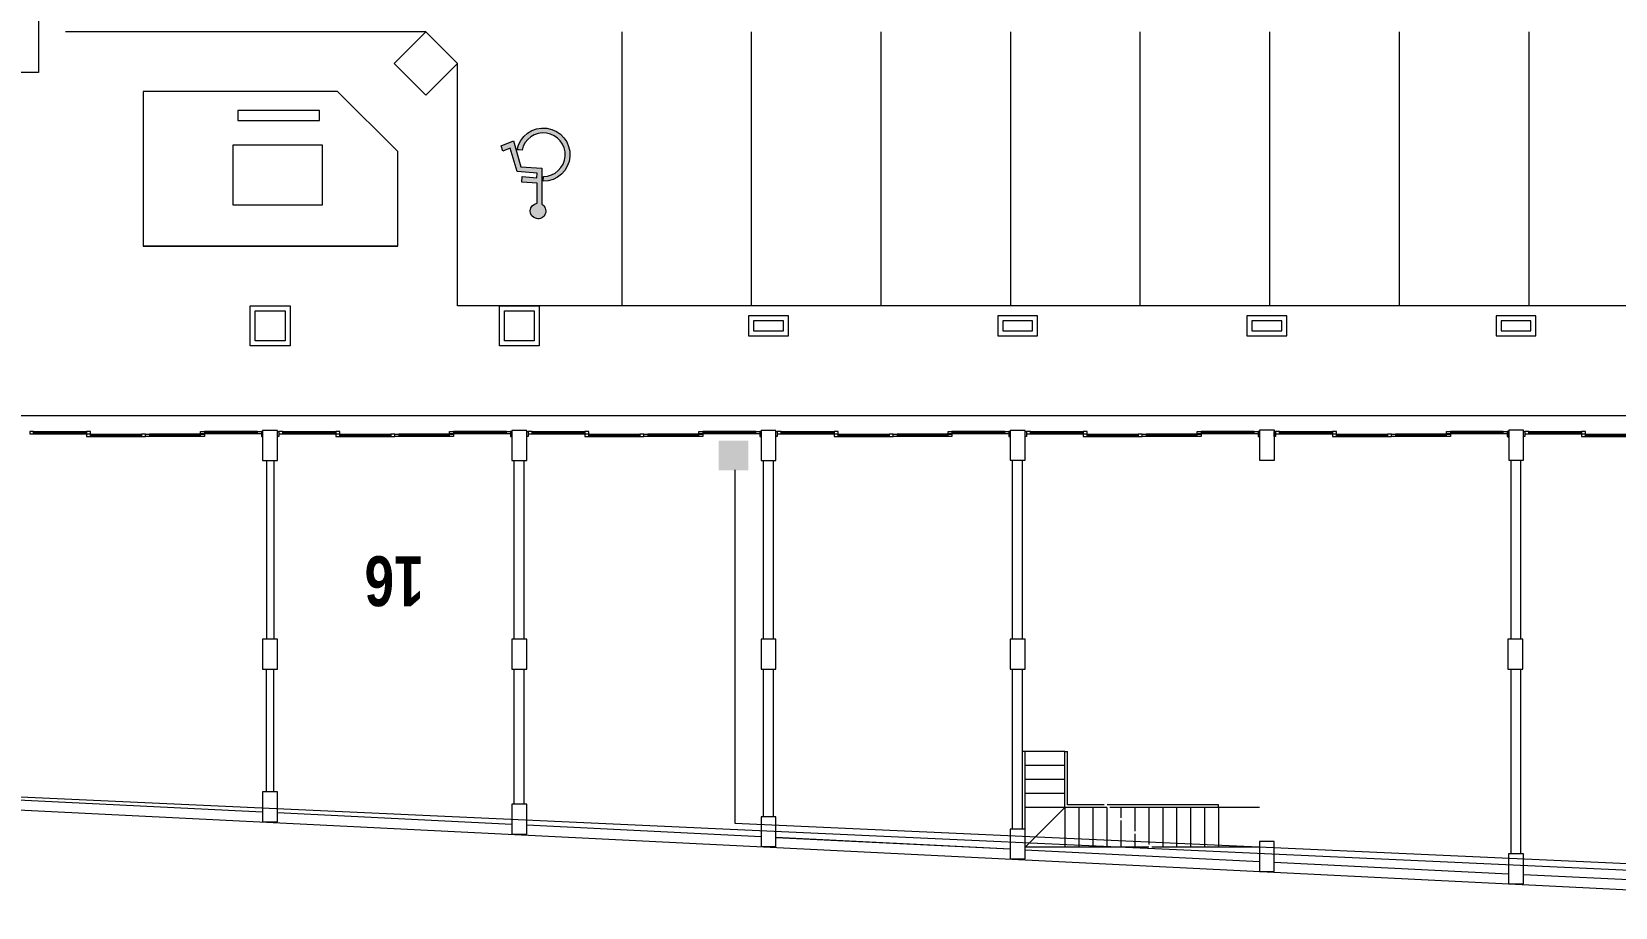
# Model space of a CAD drawing. Header units: inches. Extents: x -35 to 98, y -34 to 46.
# Drawn here: x -10.04 to 21.73, y -31.91 to -14.34 of the extents above; entities that cross this region are included whole.
import ezdxf

# ---------------------------------------------------------------- set-up
doc = ezdxf.new("R2010")
doc.units = ezdxf.units.IN
doc.header["$MEASUREMENT"] = 0
doc.layers.add('back_bone', color=30, linetype='Continuous', lineweight=9)
doc.layers.add('Estructura', color=8, linetype='Continuous', lineweight=9)
doc.layers.add('RACK01', color=7, linetype='Continuous')
doc.styles.add('STYLE3', font='impact.ttf', dxfattribs={"height": 0.006})

# ---------------------------------------------------------------- blocks, each defined once
blk = doc.blocks.new('MINUS')
h = blk.add_hatch(color=252)
edge = h.paths.add_edge_path()
edge.add_line((547.7232086236108, 36.9235401597719), (548.1042804642341, 37.0735914674988))
edge.add_line((548.1042804642342, 37.07359146749879), (548.2385584589549, 36.79635147714157))
edge.add_line((548.2385584589549, 36.79635147714156), (548.3295834900774, 36.84043840209338))
edge.add_line((548.3295834900774, 36.84043840209338), (548.1993180739213, 37.10939373460385))
edge.add_line((548.1993180739213, 37.10939373460384), (548.2946329770457, 37.14871949314875))
edge.add_line((548.2946329770457, 37.14871949314875), (548.4695233105241, 36.78762835183436))
edge.add_line((548.469523310524, 36.78762835183439), (548.9595555950775, 36.83003924652281))
edge.add_line((548.9595555950777, 36.83003924652279), (548.9608679319426, 36.67097045903058))
edge.add_line((548.9608679319423, 36.6709704590306), (549.0589714571755, 36.67581418795538))
edge.add_line((549.0589714571756, 36.67581418795535), (549.0599644592585, 36.93362550172336))
edge.add_line((549.0599644592585, 36.93362550172338), (548.5259816139599, 36.88396187354939))
edge.add_line((548.5259816139599, 36.88396187354937), (548.3441465965848, 37.25939150793232))
edge.add_line((548.3441465965847, 37.25939150793233), (547.6760914684396, 36.99585067876362))
edge.add_arc((547.5778129780072, 36.88030702433592), 0.1516871707172555, 409.61635791416, 736.5597517022761)
edge = h.paths.add_edge_path()
edge.add_line((548.8363633348799, 37.02829337975659), (548.8742134789235, 36.95014525435842))
edge.add_arc((548.5893727626324, 37.39569239434553), 0.5288161188994165, 302.591003042123, 561.5973035725094)
edge.add_line((548.0976828089865, 37.20104533659287), (548.1754386106916, 37.23870546317638))
edge.add_arc((548.5893727625977, 37.3956923942379), 0.442703488396265, -56.0883253260439, 200.7695229083841, ccw=False)
for points in [[(548.8299615828743, 37.03004042403904), (548.8560825608092, 36.97610917725584), (548.8721531190787, 36.9429287486313, 2.149098351319528), (548.0950404180115, 37.1942099337336), (548.1817578918419, 37.23621054294652, -2.097118794356095)], [(547.729245737849, 36.92054368344721), (548.1018005044936, 37.06724129784833), (548.2362379970062, 36.78967199689647), (548.3362629703222, 36.83811794014432), (548.2061317838761, 37.10679613235693), (548.2921860726165, 37.14230107512892), (548.4665241822763, 36.7823500947654), (548.9546003678853, 36.82459169467661), (548.9559110817578, 36.66571963057093), (549.063953159867, 36.67105406210734), (549.064985636497, 36.93911408026156), (548.5289704261605, 36.88926142987001), (548.3466252786585, 37.26574431554543), (547.6770159153589, 37.00159035670518, 6.342635046751864)]]:
    blk.add_lwpolyline(points, format="xyb", close=True)

msp = doc.modelspace()

# ---------------------------------------------------------------- hatches: boundary and pattern name
at = {"layer": 'RACK01'}
h = msp.add_hatch(color=256, dxfattribs=at)
h.dxf.hatch_style = 1
h.paths.add_polyline_path([(3.739133314362974, -22.54360634589459), (3.739133314362931, -23.1436063458946), (4.339133314362925, -23.14360634589464), (4.339133314362968, -22.54360634589463)])

# ---------------------------------------------------------------- linework, layer by layer
at = {"layer": 'back_bone', "color": 6}
for p, q in [((-9.473731155937514, -22.04644860607772), (-17.20080997569247, -22.04644860607718)), ((45.38373970529148, -22.04644860608153), (-9.473731155937514, -22.04644860607772)), ((4.062257710612435, -23.13034304207064), (4.062257710611945, -30.21642341978758)), ((4.062257710611945, -30.21642341978758), (32.50680898521924, -31.50935223953381))]:
    msp.add_line(p, q, dxfattribs=at)
at = {"layer": 'back_bone'}
msp.add_lwpolyline([(-17.66529040616432, -15.65436134619718), (-21.73873756282318, -15.6543613461969), (-21.73873756282379, -24.37171285860215), (-13.50369038957599, -29.54729984777654), (32.60584641594406, -31.64344934278298)], dxfattribs=at)
at = {"layer": 'Estructura', "linetype": 'Continuous'}
for p, q in [((-9.907593988721729, 18.73742797926032), (-9.907593988723775, -15.16257202073886)), ((1.801406011276171, -19.84257202073918), (1.801406011276512, -14.34257202073938)), ((4.401406011276194, -19.84257202073927), (4.401406011276421, -14.34257202073944)), ((7.001406011276217, -19.84257202073947), (7.001406011276558, -14.34257202073972)), ((9.60140601127624, -19.84257202073961), (9.601406011276353, -14.34257202073978)), ((12.20140601127626, -19.84257202073967), (12.20140601127638, -14.34257202073987)), ((14.80140601127606, -19.84257202073981), (14.8014060112764, -14.34257202074001)), ((17.40140601127608, -19.84257202073989), (17.40140601127631, -14.34257202074006)), ((20.00140601127599, -19.84257202073998), (20.00140601127633, -14.34257202074018)), ((-9.907593988723775, -15.16257202073886), (-11.40759398872343, -15.16257202073878))]:
    msp.add_line(p, q, dxfattribs=at)
at = {"layer": 'Estructura'}
for p, q in [((-2.136386194859043, -14.34257202073881), (-9.36863926877028, -14.34257202073842)), ((-2.771386194859147, -14.97896812380638), (-2.134990091791124, -14.34257202073859)), ((-1.498593988723329, -14.97896812380644), (-2.134990091791124, -14.34257202073859)), ((-2.134990091791124, -15.61536422687432), (-2.771386194859147, -14.97896812380638)), ((-2.134990091791124, -15.61536422687432), (-1.498593988723329, -14.97896812380644)), ((-1.49859398872367, -19.84257202073856), (-1.498593988723442, -14.97896812380633)), ((-3.904838572774352, -15.54257202073875), (-7.807593988722047, -15.54257202073849)), ((-7.807593988722047, -15.54257202073849), (-7.807593988722502, -18.64257202073809)), ((-2.698593988723601, -16.74881660478967), (-3.904838572774352, -15.54257202073875)), ((-2.698593988723601, -18.64257202073843), (-2.698593988723601, -16.74881660478967)), ((-2.698593988723601, -18.64257202073843), (-7.807593988722502, -18.64257202073809)), ((59.70140601127626, -19.842572020742), (-1.49859398872367, -19.84257202073856)), ((-5.334890488653642, -22.94257202073736), (-5.334890488653983, -26.52757202073788)), ((-5.184890488653664, -22.94257202073739), (-5.184890488654005, -26.52757202073785)), ((-0.3598904886582801, -26.52757202074052), (-0.3598904886581664, -22.9425720207406)), ((-0.1598904886581209, -26.52757202074052), (-0.1598904886580073, -22.9425720207406)), ((4.64010951134172, -26.52757202074064), (4.64010951134172, -22.94257202074071)), ((4.840109511341879, -26.52757202074064), (4.840109511341879, -22.94257202074068)), ((9.640109511341947, -26.52757202074012), (9.640109511341947, -22.9425720207402)), ((9.840109511341993, -26.52757202074015), (9.840109511342106, -22.9425720207402)), ((19.64010951134206, -26.52757202074098), (19.64010951134206, -22.942572020741)), ((19.84010951134211, -26.52757202074098), (19.84010951134222, -22.94257202074105)), ((-5.334890488654096, -29.59327717889924), (-5.334890488653983, -27.12757202073787)), ((-5.184890488654005, -29.59327717889927), (-5.184890488653892, -27.12757202073793)), ((-0.3598904886583938, -29.84155265567999), (-0.3598904886582801, -27.1275720207406)), ((-0.1598904886583483, -29.84155265567999), (-0.1598904886581209, -27.1275720207406)), ((4.640109511341493, -30.08982813246091), (4.640109511341493, -27.12757202074063)), ((4.840109511341652, -30.08982813246094), (4.840109511341652, -27.12757202074071)), ((9.640109511341379, -30.33810360924166), (9.64010951134172, -27.1275720207402)), ((9.840109511341538, -30.33810360924168), (9.840109511341879, -27.1275720207402)), ((19.64010951134172, -30.83465456280332), (19.64010951134183, -27.127572020741)), ((19.84010951134188, -30.83465456280335), (19.84010951134199, -27.12757202074106)), ((-0.3598904886585075, -29.54397116258353), (-0.3598904886581664, -28.03862128013638)), ((-0.1598904886594852, -29.79155265567987), (-0.1598904886595989, -28.28620277323292)), ((9.640109511341265, -30.03908985194728), (9.64010951134172, -28.53373996950022)), ((9.84010951134097, -30.28810360924159), (9.84010951134097, -28.78275372679461)), ((9.890109511341151, -28.78275372679484), (9.840109511341083, -28.78275372679489)), ((9.890109511341038, -30.70275372679488), (9.890109511341151, -28.78275372679478)), ((10.69010951134111, -28.78275372679487), (9.890109511341151, -28.78275372679492)), ((10.69010951134111, -29.90275372679487), (10.69010951134111, -28.78275372679484)), ((10.69010951134099, -28.78275372679478), (10.74010951134117, -28.78275372679478)), ((10.74010951134117, -29.85275372679494), (10.74010951134117, -28.78275372679467)), ((10.69010951134088, -29.06275372679492), (9.890109511340924, -29.06275372679492)), ((19.64010951134161, -30.53564080550898), (19.64010951134206, -29.03029092306188)), ((10.69010951134088, -29.3427537267949), (9.890109511340924, -29.34275372679492)), ((19.8401095113429, -30.78465456280308), (19.84010951134267, -29.27930468035613)), ((-13.56945890403428, -29.78811303116858), (29.11794785162407, -31.90776028412826)), ((-13.50688715610444, -29.59097362622514), (-5.409890488658689, -29.9930307678457)), ((10.69010951134099, -29.62275372679476), (9.890109511341038, -29.62275372679487)), ((11.47760951134102, -29.85275372679486), (10.74010951134117, -29.85275372679494)), ((13.77010951134149, -29.85275372679475), (11.53760951134107, -29.85275372679486)), ((13.77010951134137, -29.9027537267945), (13.77010951134149, -29.85275372679475)), ((-5.109890488658735, -30.00792729645256), (-0.4098904886589168, -30.24130624462647)), ((10.69010951134099, -29.90275372679487), (9.890109511341151, -29.90275372679493)), ((10.69010951134099, -29.90275372679487), (9.890109511341038, -30.70275372679488)), ((11.5301095113408, -29.90275372679473), (10.69010951134111, -29.90275372679487)), ((10.69010951134099, -29.90275372679487), (10.69010951134111, -30.70275372679488)), ((10.97010951134108, -29.90275372679496), (10.97010951134108, -30.70275372679494)), ((11.25010951134094, -29.90275372679496), (11.25010951134094, -30.70275372679488)), ((11.53010951134114, -29.90275372679496), (11.53010951134102, -30.70275372679491)), ((14.59010951134131, -29.90275372679436), (11.59010951134097, -29.90275372679473)), ((11.810109511341, -29.90275372679513), (11.810109511341, -30.11227753631856)), ((11.810109511341, -30.16942039346152), (11.810109511341, -30.70275372679502)), ((12.0901095113412, -29.90275372679507), (12.09010951134108, -30.37894420298532)), ((12.37010951134106, -29.9027537267951), (12.37010951134117, -30.64561086965203)), ((12.65010951134114, -29.90275372679518), (12.65010951134114, -30.70275372679514)), ((12.93010951134112, -29.90275372679518), (12.93010951134112, -30.70275372679514)), ((13.21010951134109, -29.90275372679513), (13.2101095113412, -30.70275372679517)), ((13.49010951134117, -29.90275372679527), (13.49010951134117, -30.70275372679522)), ((13.77010951134115, -29.90275372679439), (13.77010951134115, -30.70275372679519)), ((-0.1098904886590759, -30.25620277323334), (4.590109511341538, -30.48958172140733)), ((-0.1098904886595307, -30.2562027732332), (4.590109511340856, -30.48888773772374)), ((4.89010951134081, -30.50373996949979), (9.590109511340742, -30.73642493399028)), ((4.890109511341379, -30.50447825001417), (9.59010951134097, -30.73785719818811)), ((12.09010951134108, -30.43608706012832), (12.09010951134108, -30.702753726795)), ((12.3701095113406, -30.70275372679463), (9.890109511341038, -30.70275372679488)), ((9.89010951134081, -30.75275372679492), (14.59010951134142, -30.98543869128552)), ((14.59010951134142, -30.70275372679451), (12.43010951134077, -30.70275372679468)), ((14.89010951134127, -31.00029092306148), (19.59010951134131, -31.232975887552)), ((19.89010951134127, -31.24787241615887), (24.59010951134165, -31.47983546886873))]:
    msp.add_line(p, q, dxfattribs=at)
at = {"layer": 'Estructura', "color": 251, "true_color": 0x636466}
for p, q in [((-10.00489048865792, -22.36531345867989), (-8.942390488658944, -22.36531345867992)), ((-10.00489048865792, -22.38806345867998), (-8.94239048865883, -22.38806345868009)), ((-10.00489048865792, -22.39006345868033), (-8.942390488658944, -22.39006345868039)), ((-10.00489048865792, -22.41281345868045), (-8.94239048865883, -22.41281345868053)), ((-8.86239048865879, -22.41781345867948), (-7.839890488658185, -22.41781345867996)), ((-8.862390488658903, -22.44056345867948), (-7.839890488658298, -22.4405634586799)), ((-8.862390488658903, -22.44256345867994), (-7.839890488658185, -22.4425634586804)), ((-8.862390488658903, -22.46531345868009), (-7.839890488658071, -22.46531345868046)), ((-6.657390488657043, -22.41781345867967), (-7.679890488658444, -22.41781345867984)), ((-6.657390488657043, -22.44056345867982), (-7.67989048865833, -22.44056345868005)), ((-6.657390488657043, -22.44256345868028), (-7.679890488658444, -22.44256345868043)), ((-6.65739048865693, -22.46531345868037), (-7.67989048865833, -22.46531345868048)), ((-5.514890488658025, -22.36531345868029), (-6.57739048865723, -22.36531345868018)), ((-5.514890488658025, -22.38806345868038), (-6.577390488657116, -22.38806345868029)), ((-5.514890488657912, -22.39006345868081), (-6.57739048865723, -22.39006345868061)), ((-5.514890488658025, -22.41281345868099), (-6.577390488657116, -22.41281345868076)), ((-5.409890488658007, -22.34007202073808), (-5.409890488658121, -22.49007202073987)), ((-5.004890488657921, -22.3653134586804), (-3.942390488658944, -22.36531345868046)), ((-5.004890488657921, -22.38806345868055), (-3.94239048865883, -22.38806345868063)), ((-5.004890488657921, -22.39006345868093), (-3.942390488658944, -22.39006345868093)), ((-5.004890488657921, -22.41281345868099), (-3.94239048865883, -22.4128134586811)), ((-3.862390488658789, -22.41781345868002), (-2.839890488658185, -22.4178134586805)), ((-3.862390488658903, -22.44056345868007), (-2.839890488658298, -22.44056345868044)), ((-3.862390488658903, -22.44256345868045), (-2.839890488658185, -22.44256345868097)), ((-3.862390488659017, -22.46531345868063), (-2.839890488658071, -22.465313458681)), ((-1.657390488657157, -22.4178134586803), (-2.679890488658444, -22.41781345868041)), ((-1.657390488657043, -22.44056345868033), (-2.67989048865833, -22.44056345868056)), ((-1.657390488657043, -22.44256345868091), (-2.679890488658558, -22.44256345868097)), ((-1.65739048865693, -22.46531345868091), (-2.67989048865833, -22.46531345868105)), ((-0.5148904886580254, -22.36531345868086), (-1.57739048865723, -22.36531345868072)), ((-0.5148904886580254, -22.38806345868095), (-1.577390488657116, -22.38806345868083)), ((-0.5148904886579118, -22.39006345868135), (-1.57739048865723, -22.39006345868118)), ((-0.5148904886580254, -22.4128134586815), (-1.577390488657116, -22.41281345868127)), ((-0.4098904886580073, -22.34007202073867), (-0.4098904886581209, -22.49007202074041)), ((-0.004890488657920855, -22.36531345868075), (1.057609511341056, -22.36531345868075)), ((-0.004890488657920855, -22.3880634586808), (1.05760951134117, -22.38806345868095)), ((-0.004890488658034542, -22.39006345868118), (1.057609511341056, -22.39006345868118)), ((-0.004890488657920855, -22.41281345868127), (1.05760951134117, -22.41281345868141)), ((1.137609511341211, -22.4178134586803), (2.160109511341815, -22.41781345868075)), ((1.137609511341097, -22.44056345868033), (2.160109511341815, -22.44056345868078)), ((1.137609511340983, -22.44256345868079), (2.160109511341929, -22.44256345868122)), ((1.137609511340983, -22.46531345868088), (2.160109511341929, -22.46531345868128)), ((3.342609511342843, -22.41781345868056), (2.320109511341556, -22.41781345868075)), ((3.342609511342843, -22.44056345868061), (2.32010951134167, -22.44056345868084)), ((3.342609511342957, -22.44256345868119), (2.320109511341442, -22.44256345868131)), ((3.34260951134307, -22.46531345868117), (2.32010951134167, -22.46531345868131)), ((4.485109511341975, -22.36531345868111), (3.42260951134277, -22.36531345868097)), ((4.485109511341975, -22.38806345868123), (3.422609511342884, -22.38806345868112)), ((4.485109511342088, -22.39006345868164), (3.42260951134277, -22.39006345868144)), ((4.485109511341975, -22.41281345868178), (3.422609511342884, -22.41281345868161)), ((4.590109511341993, -22.34007202073893), (4.590109511341765, -22.49007202074073)), ((4.995109511342079, -22.36531345868103), (6.057609511341056, -22.36531345868109)), ((4.995109511342079, -22.38806345868106), (6.05760951134117, -22.38806345868123)), ((4.995109511341965, -22.39006345868147), (6.057609511341056, -22.39006345868152)), ((4.995109511341965, -22.41281345868158), (6.05760951134117, -22.41281345868167)), ((6.137609511341211, -22.41781345868061), (7.160109511341929, -22.41781345868104)), ((6.137609511341097, -22.44056345868061), (7.160109511341815, -22.44056345868104)), ((6.137609511340983, -22.44256345868108), (7.160109511341929, -22.44256345868148)), ((6.137609511340983, -22.46531345868117), (7.160109511341929, -22.46531345868162)), ((8.342609511342843, -22.41781345868081), (7.320109511341556, -22.41781345868101)), ((8.342609511342843, -22.44056345868096), (7.32010951134167, -22.44056345868113)), ((8.342609511342957, -22.44256345868145), (7.320109511341442, -22.44256345868156)), ((8.34260951134307, -22.46531345868145), (7.32010951134167, -22.46531345868156)), ((9.485109511341975, -22.36531345868143), (8.42260951134277, -22.36531345868126)), ((9.485109511341975, -22.38806345868151), (8.422609511342884, -22.38806345868143)), ((9.485109511342088, -22.39006345868198), (8.422609511342657, -22.39006345868169)), ((9.48510951134186, -22.41281345868207), (8.422609511342884, -22.4128134586819)), ((9.590109511341993, -22.34007202073921), (9.590109511341765, -22.49007202074101)), ((9.995109511341965, -22.36531345868129), (11.05760951134106, -22.36531345868134)), ((9.995109511341965, -22.3880634586814), (11.05760951134117, -22.38806345868151)), ((9.995109511341965, -22.39006345868175), (11.05760951134106, -22.39006345868181)), ((9.995109511341965, -22.41281345868184), (11.05760951134106, -22.41281345868195)), ((11.13760951134121, -22.41781345868087), (12.16010951134193, -22.41781345868132)), ((11.1376095113411, -22.4405634586809), (12.16010951134182, -22.4405634586813)), ((11.1376095113411, -22.44256345868133), (12.16010951134182, -22.44256345868182)), ((11.1376095113411, -22.46531345868151), (12.16010951134193, -22.46531345868188)), ((13.34260951134284, -22.4178134586811), (12.32010951134156, -22.41781345868127)), ((13.34260951134284, -22.44056345868121), (12.32010951134167, -22.44056345868138)), ((13.34260951134284, -22.4425634586817), (12.32010951134144, -22.44256345868182)), ((13.34260951134307, -22.46531345868179), (12.32010951134156, -22.4653134586819)), ((14.48510951134197, -22.36531345868171), (13.42260951134277, -22.3653134586816)), ((14.48510951134197, -22.38806345868177), (13.42260951134288, -22.38806345868169)), ((14.48510951134197, -22.39006345868223), (13.42260951134266, -22.39006345868204)), ((14.48510951134197, -22.41281345868235), (13.42260951134277, -22.41281345868215)), ((14.59010951134188, -22.3400720207395), (14.59010951134177, -22.49007202074129)), ((14.99510951134197, -22.3653134586816), (16.05760951134106, -22.3653134586816)), ((14.99510951134197, -22.38806345868169), (16.05760951134106, -22.3880634586818)), ((14.99510951134197, -22.39006345868209), (16.05760951134106, -22.39006345868206)), ((14.99510951134197, -22.41281345868212), (16.05760951134106, -22.41281345868224)), ((16.1376095113411, -22.41781345868115), (17.16010951134182, -22.41781345868161)), ((16.1376095113411, -22.44056345868118), (17.16010951134182, -22.44056345868161)), ((16.1376095113411, -22.44256345868165), (17.16010951134182, -22.4425634586821)), ((16.1376095113411, -22.46531345868179), (17.16010951134182, -22.46531345868219)), ((18.34260951134284, -22.41781345868141), (17.32010951134144, -22.41781345868158)), ((18.34260951134284, -22.44056345868147), (17.32010951134167, -22.44056345868172)), ((18.34260951134284, -22.44256345868202), (17.32010951134144, -22.44256345868213)), ((18.34260951134307, -22.46531345868205), (17.32010951134156, -22.46531345868219)), ((19.48510951134209, -22.365313458682), (18.42260951134266, -22.36531345868185)), ((19.48510951134209, -22.38806345868208), (18.42260951134288, -22.388063458682)), ((19.48510951134209, -22.39006345868249), (18.42260951134266, -22.39006345868232)), ((19.48510951134197, -22.41281345868263), (18.42260951134277, -22.41281345868246)), ((19.59010951134188, -22.34007202073978), (19.59010951134177, -22.49007202074158)), ((19.99510951134197, -22.36531345868188), (21.05760951134106, -22.36531345868191)), ((19.99510951134197, -22.38806345868197), (21.05760951134106, -22.38806345868208)), ((19.99510951134197, -22.39006345868235), (21.05760951134106, -22.39006345868238)), ((19.99510951134197, -22.41281345868244), (21.05760951134117, -22.41281345868255)), ((21.13760951134121, -22.41781345868144), (22.16010951134182, -22.41781345868189)), ((21.1376095113411, -22.44056345868147), (22.16010951134182, -22.44056345868186)), ((21.1376095113411, -22.4425634586819), (22.16010951134182, -22.44256345868236)), ((21.1376095113411, -22.46531345868205), (22.16010951134182, -22.46531345868245))]:
    msp.add_line(p, q, dxfattribs=at)
at = {"layer": 'Estructura'}
for points in [[(-7.807593988723184, -18.64257202073817), (-2.698593988724397, -18.64257202073854), (-2.698593988724284, -16.74881660478978), (-3.904838572775262, -15.54257202073886), (-7.807593988722957, -15.5425720207386)], [(-4.272393198187061, -16.12095566611065), (-4.272393198186606, -15.92095566611088), (-5.904761242411624, -15.92095566611066), (-5.90476124241151, -16.12095566611076)], [(-6.006633063381869, -16.61609863767477), (-6.006514264441094, -17.81609863326445), (-4.206514268851393, -17.81597983432401), (-4.206633067792509, -16.61597983873422)], [(-5.659890488658007, -19.84257202073805), (-4.859890488657939, -19.8425720207381), (-4.859890488657825, -20.64257202073806), (-5.659890488657894, -20.642572020738)], [(-5.559890488657757, -19.9425720207381), (-4.959890488657962, -19.9425720207381), (-4.959890488657962, -20.54257202073801), (-5.559890488657871, -20.54257202073801)], [(-0.6598904886577799, -19.8425720207383), (0.1401095113421746, -19.84257202073836), (0.1401095113422883, -20.64257202073834), (-0.6598904886577799, -20.64257202073829)], [(-0.5598904886576435, -19.94257202073838), (0.0401095113421519, -19.94257202073838), (0.0401095113421519, -20.54257202073829), (-0.5598904886577571, -20.54257202073835)], [(5.140109511342288, -20.44257202073884), (5.140109511342288, -20.04257202073886), (4.34010951134222, -20.0425720207386), (4.34010951134222, -20.4425720207385)], [(5.040109511342152, -20.34257202073879), (5.040109511342266, -20.14257202073888), (4.440109511342129, -20.14257202073865), (4.440109511342243, -20.34257202073859)], [(10.14010951134217, -20.44257202073887), (10.14010951134217, -20.04257202073897), (9.340109511342106, -20.04257202073863), (9.340109511342106, -20.44257202073861)], [(10.04010951134227, -20.34257202073881), (10.04010951134215, -20.14257202073888), (9.44010951134213, -20.14257202073868), (9.44010951134213, -20.34257202073861)], [(15.14010951134217, -20.44257202073952), (15.14010951134217, -20.04257202073963), (14.34010951134211, -20.04257202073929), (14.34010951134199, -20.44257202073926)], [(15.04010951134215, -20.3425720207395), (15.04010951134215, -20.14257202073956), (14.44010951134202, -20.14257202073934), (14.44010951134213, -20.34257202073927)], [(20.14010951134229, -20.44257202073969), (20.14010951134229, -20.04257202073977), (19.34010951134222, -20.04257202073948), (19.34010951134222, -20.44257202073941)], [(20.04010951134238, -20.34257202073967), (20.04010951134227, -20.14257202073973), (19.44010951134224, -20.14257202073951), (19.44010951134224, -20.34257202073944)], [(-5.109890488658621, -26.52757202073796), (-5.409890488658576, -26.52757202073802), (-5.409890488658576, -27.12757202073796), (-5.109890488658735, -27.12757202073799)], [(-0.1098904886588485, -26.52757202073839), (-0.4098904886588031, -26.52757202073836), (-0.4098904886588031, -27.12757202073838), (-0.1098904886588485, -27.12757202073838)], [(4.890109511341151, -26.52757202073865), (4.590109511341197, -26.52757202073865), (4.590109511341197, -27.12757202073861), (4.890109511341151, -27.12757202073864)], [(9.8907914312448, -26.5273060075036), (9.590791431244845, -26.5273060075036), (9.590791431244845, -27.12730600750362), (9.8907914312448, -27.12730600750356)], [(19.87954205928568, -26.52946686470533), (19.57954205928573, -26.52946686470533), (19.57954205928573, -27.12946686470535), (19.87954205928568, -27.12946686470529)], [(-5.409890488658689, -30.19327717889921), (-5.109890488658735, -30.19327717889918), (-5.109890488658621, -29.59327717889921), (-5.409890488658576, -29.59327717889919)], [(-0.4098904886588031, -30.44155265568007), (-0.1098904886588485, -30.44155265568001), (-0.1098904886588485, -29.84155265568005), (-0.4098904886588031, -29.84155265568005)], [(4.590109511341424, -30.68982813246093), (4.890109511341379, -30.68982813246093), (4.890109511341493, -30.08982813246091), (4.590109511341538, -30.08982813246091)], [(9.889641429560925, -30.3376618082831), (9.58964142956097, -30.3376618082831), (9.58964142956097, -30.93766180828312), (9.889641429560925, -30.93766180828306)], [(14.8907601927076, -30.58641537112847), (14.59076019270764, -30.58641537112847), (14.59076019270764, -31.18641537112849), (14.8907601927076, -31.18641537112844)], [(19.88771776463101, -30.83373667196734), (19.58771776463105, -30.83373667196734), (19.58771776463105, -31.43373667196736), (19.88771776463101, -31.43373667196731)]]:
    msp.add_lwpolyline(points, close=True, dxfattribs=at)
at = {"layer": 'Estructura', "color": 251, "true_color": 0x636466}
for points in [[(-10.08489048865796, -22.4128134586805), (-10.00489048865792, -22.41281345868045), (-10.00489048865792, -22.36531345867989), (-10.08489048865808, -22.36531345867984)], [(-8.94239048865883, -22.41281345868053), (-8.862390488657084, -22.41281345868053), (-8.862390488657198, -22.36531345867992), (-8.942390488658944, -22.36531345867992)], [(-8.94239048865883, -22.46531345867997), (-8.862390488658903, -22.46531345868009), (-8.86239048865879, -22.41781345867948), (-8.942390488658717, -22.41781345867945)], [(-7.839890488658071, -22.46531345868046), (-7.759890488658257, -22.46531345868034), (-7.759890488658144, -22.4178134586799), (-7.839890488658185, -22.41781345867996)], [(-7.67989048865833, -22.46531345868048), (-7.759890488658371, -22.46531345868043), (-7.759890488658371, -22.41781345867984), (-7.679890488658444, -22.41781345867984)], [(-6.577390488657116, -22.41281345868076), (-6.657390488658862, -22.41281345868079), (-6.657390488658862, -22.36531345868029), (-6.57739048865723, -22.36531345868018)], [(-6.577390488657116, -22.46531345868034), (-6.65739048865693, -22.46531345868037), (-6.657390488657043, -22.41781345867967), (-6.57739048865723, -22.41781345867979)], [(-5.434890488658098, -22.41281345868096), (-5.514890488658025, -22.41281345868099), (-5.514890488658025, -22.36531345868029), (-5.434890488657871, -22.3653134586804)], [(-5.409890488658007, -22.46531345868054), (-5.409890488658121, -22.36531345868052), (-5.434890488658098, -22.3653134586804), (-5.434890488658098, -22.46531345868051)], [(-5.409890488658121, -22.94257202073736), (-5.109890488658166, -22.9425720207373), (-5.109890488658166, -22.34257202073734), (-5.409890488658007, -22.34257202073734)], [(-5.109890488658053, -22.46531345868063), (-5.109890488657939, -22.36531345868063), (-5.084890488657848, -22.36531345868055), (-5.084890488657962, -22.46531345868065)], [(-5.084890488657962, -22.41281345868104), (-5.004890488657921, -22.41281345868099), (-5.004890488657921, -22.3653134586804), (-5.084890488658075, -22.36531345868038)], [(-3.94239048865883, -22.4128134586811), (-3.862390488657084, -22.4128134586811), (-3.862390488657198, -22.36531345868046), (-3.942390488658944, -22.36531345868046)], [(-3.94239048865883, -22.46531345868054), (-3.862390488659017, -22.46531345868063), (-3.862390488658789, -22.41781345868002), (-3.94239048865883, -22.41781345867996)], [(-2.839890488658071, -22.465313458681), (-2.759890488658257, -22.46531345868094), (-2.759890488658144, -22.41781345868041), (-2.839890488658185, -22.4178134586805)], [(-2.67989048865833, -22.46531345868105), (-2.759890488658371, -22.46531345868105), (-2.759890488658371, -22.41781345868036), (-2.679890488658444, -22.41781345868041)], [(-1.577390488657116, -22.41281345868127), (-1.657390488658862, -22.41281345868133), (-1.657390488658862, -22.3653134586808), (-1.57739048865723, -22.36531345868072)], [(-1.577390488657116, -22.46531345868088), (-1.65739048865693, -22.46531345868091), (-1.657390488657157, -22.4178134586803), (-1.57739048865723, -22.41781345868033)], [(-0.4348904886580982, -22.4128134586815), (-0.5148904886580254, -22.4128134586815), (-0.5148904886580254, -22.36531345868086), (-0.4348904886578708, -22.36531345868094)], [(-0.4098904886580073, -22.46531345868111), (-0.4098904886582346, -22.36531345868109), (-0.4348904886580982, -22.36531345868092), (-0.4348904886580982, -22.46531345868105)], [(-0.4098904886581209, -22.9425720207377), (-0.1098904886581664, -22.94257202073764), (-0.1098904886580527, -22.34257202073768), (-0.4098904886580073, -22.34257202073768)], [(-0.1098904886580527, -22.46531345868088), (-0.109890488657939, -22.36531345868094), (-0.0848904886578481, -22.3653134586808), (-0.08489048865807547, -22.46531345868094)], [(-0.08489048865796178, -22.41281345868133), (-0.004890488657920855, -22.41281345868127), (-0.004890488657920855, -22.36531345868075), (-0.08489048865807547, -22.36531345868069)], [(1.05760951134117, -22.41281345868141), (1.137609511342802, -22.41281345868138), (1.137609511342689, -22.3653134586808), (1.057609511341056, -22.36531345868075)], [(1.05760951134117, -22.46531345868088), (1.137609511340983, -22.46531345868088), (1.137609511341211, -22.4178134586803), (1.05760951134117, -22.41781345868024)], [(2.160109511341929, -22.46531345868128), (2.240109511341743, -22.46531345868122), (2.240109511341856, -22.4178134586807), (2.160109511341815, -22.41781345868075)], [(2.32010951134167, -22.46531345868131), (2.240109511341629, -22.46531345868134), (2.240109511341629, -22.41781345868064), (2.320109511341556, -22.41781345868075)], [(3.422609511342884, -22.41281345868161), (3.342609511341138, -22.41281345868161), (3.342609511341138, -22.36531345868114), (3.42260951134277, -22.36531345868097)], [(3.42260951134277, -22.46531345868122), (3.34260951134307, -22.46531345868117), (3.342609511342843, -22.41781345868056), (3.42260951134277, -22.41781345868058)], [(4.565109511341902, -22.41281345868178), (4.485109511341975, -22.41281345868178), (4.485109511341975, -22.36531345868111), (4.565109511342015, -22.3653134586812)], [(4.590109511341879, -22.46531345868136), (4.590109511341879, -22.36531345868134), (4.565109511341902, -22.36531345868126), (4.565109511342015, -22.46531345868134)], [(4.590109511341993, -22.94257202073815), (4.890109511341947, -22.94257202073815), (4.890109511341947, -22.34257202073813), (4.590109511341993, -22.34257202073813)], [(4.890109511341947, -22.46531345868122), (4.890109511342061, -22.3653134586812), (4.915109511342152, -22.36531345868114), (4.915109511341925, -22.46531345868119)], [(4.915109511342038, -22.41281345868161), (4.995109511341965, -22.41281345868158), (4.995109511342079, -22.36531345868103), (4.915109511341925, -22.36531345868097)], [(6.05760951134117, -22.41281345868167), (6.137609511342802, -22.41281345868164), (6.137609511342689, -22.36531345868109), (6.057609511341056, -22.36531345868109)], [(6.05760951134117, -22.46531345868114), (6.137609511340983, -22.46531345868117), (6.137609511341211, -22.41781345868061), (6.05760951134117, -22.41781345868053)], [(7.160109511341929, -22.46531345868162), (7.240109511341629, -22.46531345868148), (7.240109511341856, -22.41781345868098), (7.160109511341929, -22.41781345868104)], [(7.32010951134167, -22.46531345868156), (7.240109511341629, -22.46531345868159), (7.240109511341515, -22.41781345868098), (7.320109511341556, -22.41781345868101)], [(8.422609511342884, -22.4128134586819), (8.342609511341138, -22.4128134586819), (8.342609511341138, -22.36531345868143), (8.42260951134277, -22.36531345868126)], [(8.42260951134277, -22.46531345868151), (8.34260951134307, -22.46531345868145), (8.342609511342843, -22.41781345868081), (8.422609511342884, -22.41781345868087)], [(9.565109511341902, -22.41281345868207), (9.48510951134186, -22.41281345868207), (9.485109511341975, -22.36531345868143), (9.565109511342015, -22.36531345868154)], [(9.590109511341879, -22.46531345868162), (9.590109511341879, -22.36531345868165), (9.565109511341902, -22.36531345868154), (9.565109511342015, -22.46531345868162)], [(9.892104901686729, -22.34065937013574), (9.592104901686774, -22.34065937013574), (9.592104901686774, -22.94065937013576), (9.892104901686729, -22.94065937013571)], [(9.890109511341947, -22.46531345868151), (9.890109511342061, -22.36531345868148), (9.915109511342152, -22.36531345868143), (9.915109511341925, -22.46531345868151)], [(9.915109511342038, -22.41281345868192), (9.995109511341965, -22.41281345868184), (9.995109511341965, -22.36531345868129), (9.915109511341925, -22.36531345868126)], [(11.05760951134106, -22.41281345868195), (11.13760951134292, -22.41281345868195), (11.1376095113428, -22.36531345868134), (11.05760951134106, -22.36531345868134)], [(11.05760951134117, -22.46531345868139), (11.1376095113411, -22.46531345868151), (11.13760951134121, -22.41781345868087), (11.05760951134117, -22.41781345868084)], [(12.16010951134193, -22.46531345868188), (12.24010951134163, -22.46531345868173), (12.24010951134174, -22.41781345868129), (12.16010951134193, -22.41781345868132)], [(12.32010951134156, -22.4653134586819), (12.24010951134163, -22.46531345868185), (12.24010951134152, -22.41781345868124), (12.32010951134156, -22.41781345868127)], [(13.42260951134277, -22.41281345868215), (13.34260951134114, -22.41281345868221), (13.34260951134114, -22.36531345868168), (13.42260951134277, -22.3653134586816)], [(13.42260951134277, -22.46531345868176), (13.34260951134307, -22.46531345868179), (13.34260951134284, -22.4178134586811), (13.42260951134277, -22.41781345868121)], [(14.5651095113419, -22.41281345868238), (14.48510951134197, -22.41281345868235), (14.48510951134197, -22.36531345868171), (14.56510951134202, -22.36531345868183)], [(14.59010951134188, -22.4653134586819), (14.59010951134188, -22.36531345868194), (14.5651095113419, -22.36531345868183), (14.56510951134202, -22.46531345868193)], [(14.89468784972644, -22.33872376901383), (14.59468784972649, -22.33872376901383), (14.59468784972649, -22.93872376901385), (14.89468784972644, -22.9387237690138)], [(14.89010951134195, -22.46531345868176), (14.89010951134206, -22.36531345868177), (14.91510951134204, -22.36531345868168), (14.91510951134192, -22.46531345868179)], [(14.91510951134192, -22.41281345868218), (14.99510951134197, -22.41281345868212), (14.99510951134197, -22.3653134586816), (14.91510951134192, -22.36531345868151)], [(16.05760951134106, -22.41281345868224), (16.13760951134292, -22.41281345868224), (16.1376095113428, -22.36531345868165), (16.05760951134106, -22.3653134586816)], [(16.05760951134106, -22.46531345868171), (16.1376095113411, -22.46531345868179), (16.1376095113411, -22.41781345868115), (16.05760951134117, -22.4178134586811)], [(17.16010951134182, -22.46531345868219), (17.24010951134174, -22.46531345868208), (17.24010951134174, -22.41781345868158), (17.16010951134182, -22.41781345868161)], [(17.32010951134156, -22.46531345868219), (17.24010951134174, -22.46531345868216), (17.24010951134163, -22.41781345868149), (17.32010951134144, -22.41781345868158)], [(18.42260951134277, -22.41281345868246), (18.34260951134114, -22.41281345868246), (18.34260951134114, -22.365313458682), (18.42260951134266, -22.36531345868185)], [(18.42260951134277, -22.46531345868208), (18.34260951134307, -22.46531345868205), (18.34260951134284, -22.41781345868141), (18.42260951134277, -22.41781345868147)], [(19.5651095113419, -22.41281345868263), (19.48510951134197, -22.41281345868263), (19.48510951134209, -22.365313458682), (19.56510951134202, -22.36531345868211)], [(19.59010951134199, -22.46531345868219), (19.59010951134177, -22.36531345868222), (19.5651095113419, -22.36531345868211), (19.56510951134202, -22.46531345868219)], [(19.8932085547194, -22.33936896938737), (19.59320855471945, -22.33936896938737), (19.59320855471945, -22.93936896938739), (19.8932085547194, -22.93936896938733)], [(19.89010951134195, -22.46531345868208), (19.89010951134217, -22.36531345868205), (19.91510951134204, -22.365313458682), (19.91510951134192, -22.46531345868208)], [(19.91510951134204, -22.41281345868246), (19.99510951134197, -22.41281345868244), (19.99510951134197, -22.36531345868188), (19.91510951134192, -22.36531345868183)], [(21.05760951134117, -22.41281345868255), (21.13760951134292, -22.41281345868252), (21.1376095113428, -22.36531345868194), (21.05760951134106, -22.36531345868191)], [(21.05760951134106, -22.46531345868202), (21.1376095113411, -22.46531345868205), (21.13760951134121, -22.41781345868144), (21.05760951134117, -22.41781345868141)]]:
    msp.add_lwpolyline(points, close=True, dxfattribs=at)

# ---------------------------------------------------------------- block references
at = {"layer": 'Estructura', "xscale": -1, "rotation": 291.5287208253922}
msp.add_blockref('MINUS', (166.7507158003357, -540.8489584621934), dxfattribs=at)

# ---------------------------------------------------------------- texts
at = {"layer": 'Estructura', "style": 'STYLE3'}
msp.add_text('16', height=1, rotation=179.6779640561262, dxfattribs=at).set_placement((-2.172355492649395, -24.87054279959071))

doc.saveas('drawing.dxf')
